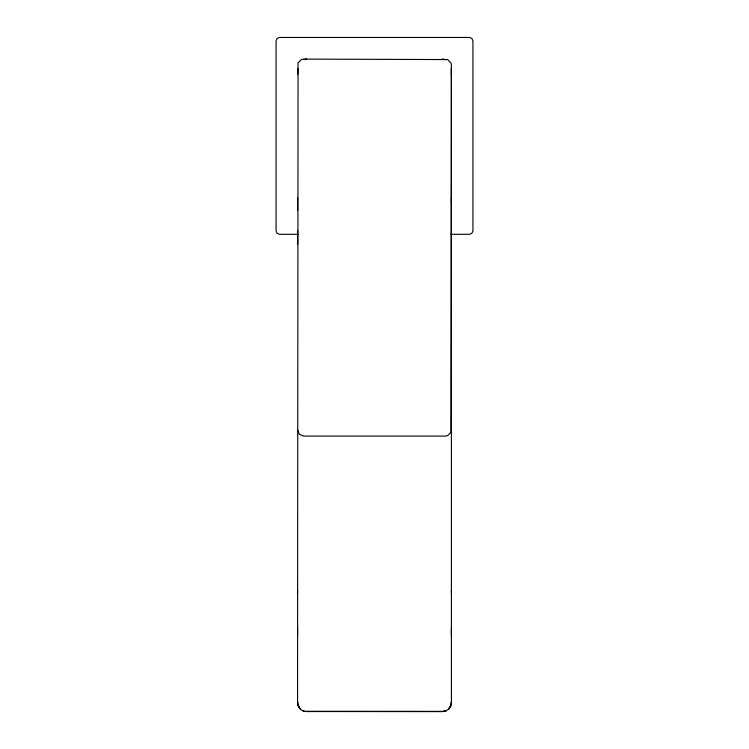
<?xml version="1.0" encoding="UTF-8"?>
<svg xmlns="http://www.w3.org/2000/svg" width="749" height="749" viewBox="0 0 749 749"><rect width="100%" height="100%" fill="white"/><g stroke="black" fill="none" stroke-linecap="round" stroke-linejoin="round"><path stroke-width="1.12" d="M297.606 68.412L297.596 74.226L297.606 68.299M297.606 590.54L297.587 701.916C297.456 706.869 301.22 711.625 306.388 711.55L442.65 711.475L445.955 710.941L448.791 709.003L450.72 705.689L448.791 709.003M297.606 244.221L297.606 230.495M297.606 210.553L297.606 204.449M297.596 635.377L297.606 627.484M451.394 203.456L451.404 197.53M451.394 75.818L451.404 68.665M451.394 592.553L451.394 68.412M448.848 708.826L450.729 705.979L451.404 701.682M450.729 705.979L451.413 701.916L451.394 590.54M303.045 710.941L306.388 711.55M304.141 59.639L306.322 59.171M304.796 59.48L306.547 59.143M445.908 710.913L442.537 711.55L306.463 711.428L442.65 711.475L445.955 710.941M298.168 234.306L279.517 234.306L277.083 233.295L276.072 230.861L276.072 40.895L277.083 38.461L279.517 37.45L469.483 37.45L471.917 38.461L472.928 40.895L472.928 230.861L471.917 233.295L469.483 234.306L450.832 234.306M442.453 59.143L444.747 59.583M442.678 59.171L444.906 59.63M300.152 708.826L298.28 705.689L300.209 709.003M297.606 430.02L299.375 434.308L303.673 436.087L445.327 436.087L447.649 435.618L450.935 432.342L451.394 65.172L450.935 62.85L447.649 59.564L303.673 59.105L301.351 59.564L298.065 62.85L297.606 592.553M297.596 701.682L298.271 705.979M451.394 627.484L451.404 635.377M297.596 197.736L297.606 203.456"/></g></svg>
